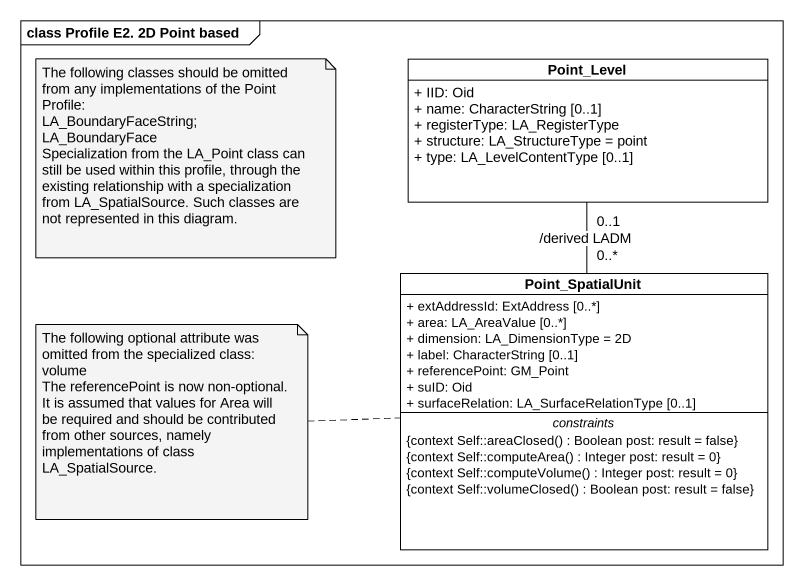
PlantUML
@startuml
mainframe class Profile E2. 2D Point based
hide circle
hide empty members
skinparam classAttributeIconSize 0
class Point_Level #FFFFFF {
  + IID: Oid
  + name: CharacterString [0..1]
  + registerType: LA_RegisterType
  + structure: LA_StructureType = point
  + type: LA_LevelContentType [0..1]
}
class Point_SpatialUnit #FFFFFF {
  + extAddressId: ExtAddress [0..*]
  + area: LA_AreaValue [0..*]
  + dimension: LA_DimensionType = 2D
  + label: CharacterString [0..1]
  + referencePoint: GM_Point
  + suID: Oid
  + surfaceRelation: LA_SurfaceRelationType [0..1]
  -- constraints --
  {field} {context Self::areaClosed() : Boolean post: result = false}
  {field} {context Self::computeArea() : Integer post: result = 0}
  {field} {context Self::computeVolume() : Integer post: result = 0}
  {field} {context Self::volumeClosed() : Boolean post: result = false}
}
Point_SpatialUnit "0..*" -up- "0..1" Point_Level : /derived LADM
note as N1
  The following classes should be omitted from any implementations of the Point Profile:
  LA_BoundaryFaceString;
  LA_BoundaryFace
  Specialization from the LA_Point class can still be used within this profile, through the existing relationship with a specialization from LA_SpatialSource. Such classes are not represented in this diagram.
end note
note left of Point_SpatialUnit
  The following optional attribute was omitted from the specialized class:
  volume
  The referencePoint is now non-optional.
  It is assumed that values for Area will be required and should be contributed from other sources, namely implementations of class LA_SpatialSource.
end note
@enduml
